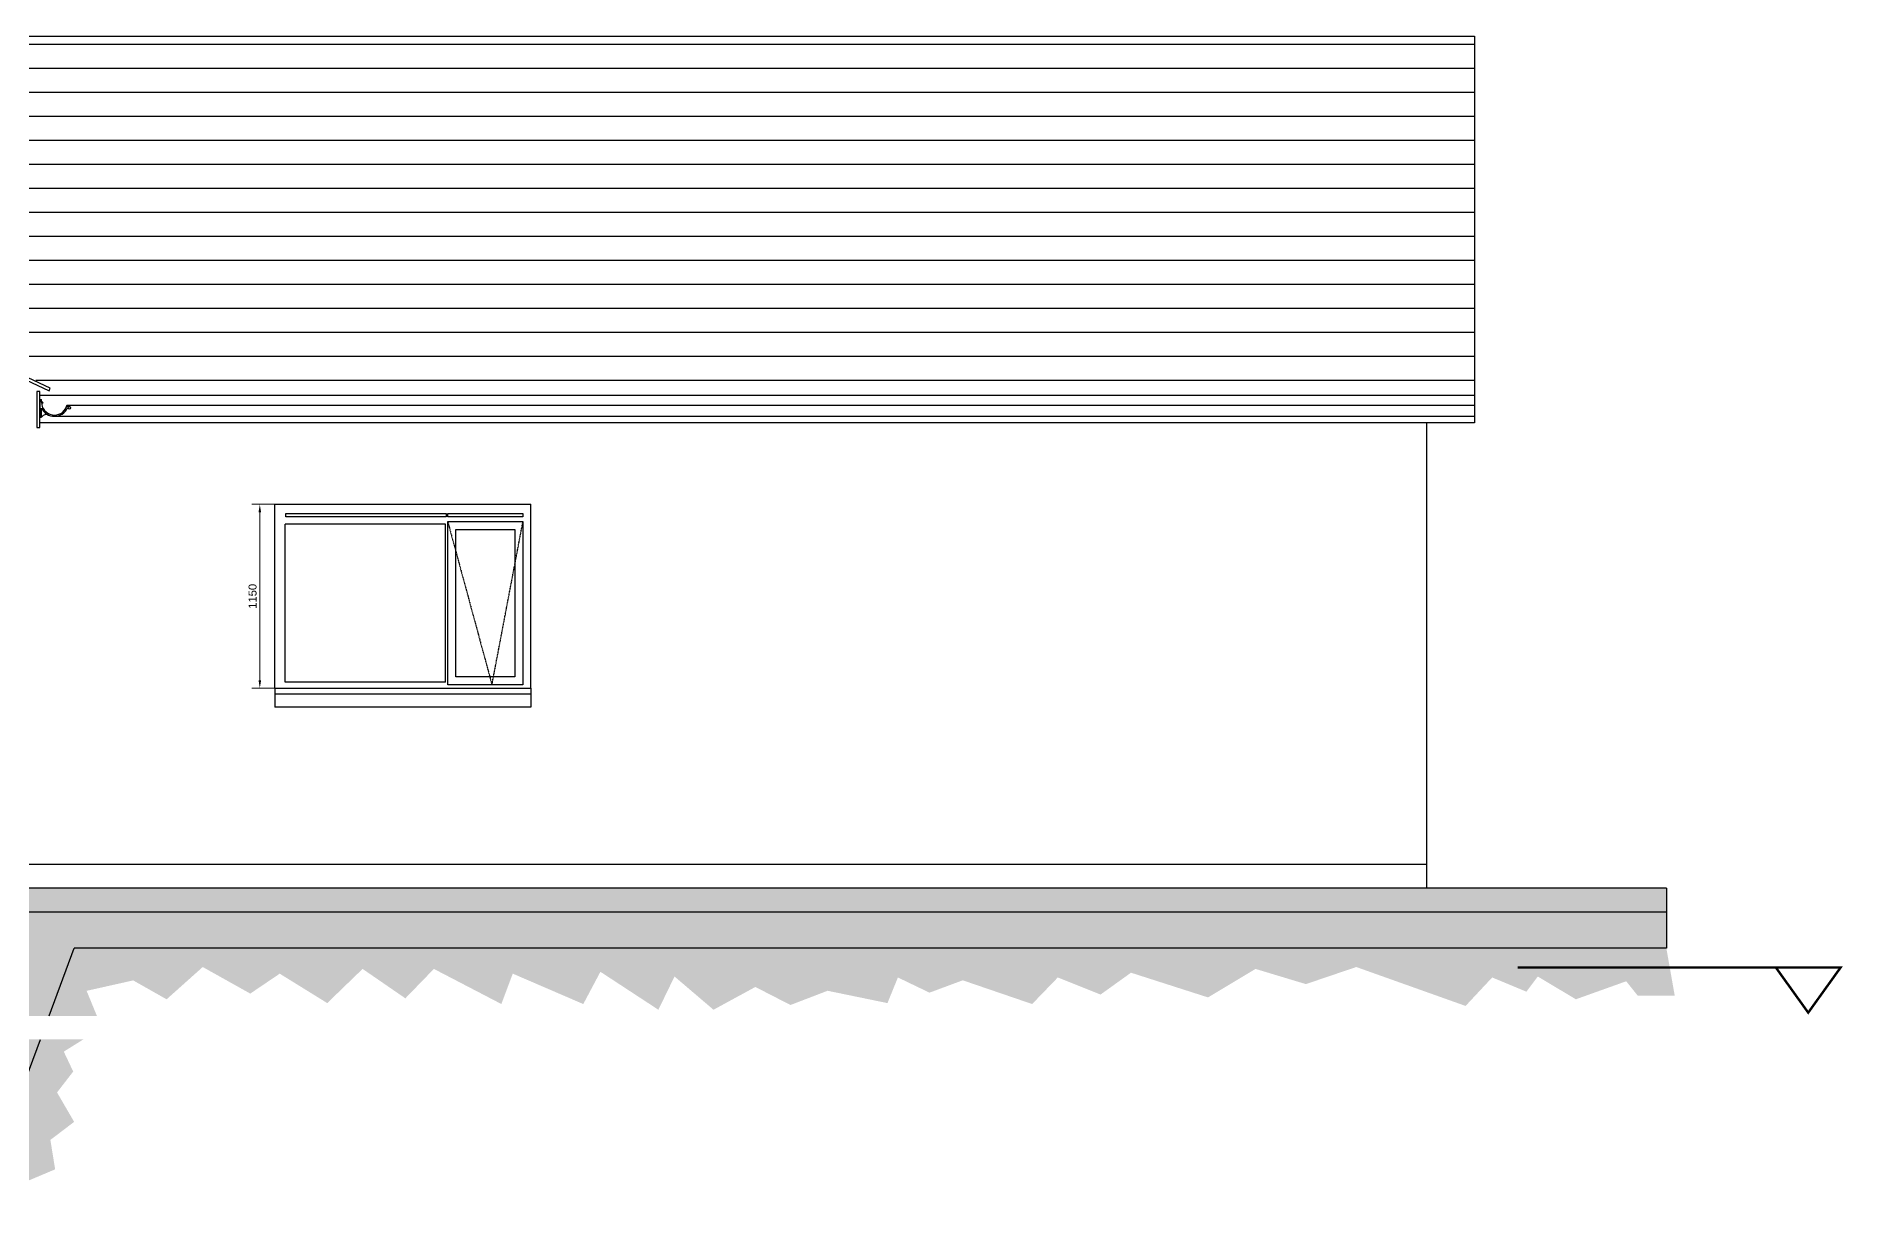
# Model space of a CAD drawing. Header units: inches. Extents: x -48459 to 205009, y 10398 to 54474.
# Drawn here: x 91521 to 102812, y 45894 to 53151 of the extents above; entities that cross this region are included whole.
import ezdxf

# ---------------------------------------------------------------- set-up
doc = ezdxf.new("R2010")
doc.units = ezdxf.units.IN
doc.header["$MEASUREMENT"] = 0
doc.linetypes.add('DASHED', pattern=[19.05, 12.7, -6.35])
doc.linetypes.add('HIDDEN', pattern=[4.5, 1.5, -1.5, 1.5])
for name, color, linetype in [('10-095_Xref_Sections$0$AR-Dim', 8, 'Continuous'), ('10-095_Xref_Sections$0$AR-Roof', 2, 'Continuous'), ('AR-BRICK', 253, 'Continuous'), ('AR-FILL', 8, 'Continuous'), ('AR-Hat', 8, 'Continuous'), ('AR-HIDDEN-OVER', 8, 'DASHED'), ('AR-NEW-WALL', 2, 'Continuous'), ('AR-PROJECT-DIMS', 8, 'Continuous'), ('AR-RAINWATER', 8, 'Continuous'), ('AR-ROOF-LINE', 8, 'Continuous'), ('PS-TITLEBLOCK', 5, 'Continuous'), ('QSS ELEVATION 2', 2, 'Continuous'), ('QSS ELEVATION 4', 8, 'Continuous'), ('SECTION_3', 7, 'Continuous')]:
    doc.layers.add(name, color=color, linetype=linetype)
doc.styles.add('Arial', font='arial.ttf')
doc.dimstyles.new('MS_1.20_2.5mm', dxfattribs={"dimtxt": 50, "dimasz": 50, "dimexe": 50, "dimexo": 50, "dimgap": 20, "dimtad": 1, "dimtoh": 1, "dimdec": 0, "dimdsep": 46, "dimtxsty": 'Arial', "dimcen": 50, "dimclrd": 256, "dimclre": 256, "dimclrt": 4, "dimadec": 0, "dimazin": 0, "dimtfac": 1, "dimtdec": 0, "dimtix": 1, "dimtmove": 2, "dimatfit": 2, "dimfxl": 1, "dimlwd": 18, "dimlwe": 18, "dimarcsym": 0})
pattern_1 = [(258.012788, (24.708, 245.205), (-485.640646, -2358.8457268), [26.9072, -2663.8176]), (214.969741, (19.119, 218.885), (1978.4609691, 1373.20508076), [46.1736, -4571.18495]), (162.510447, (-18.718, 192.42), (2832.0508076, -905.2558883), [32.5576, -3223.20652]), (297.273689, (-61.268, 110.119), (-1826.79491924, 3564.1016151), [42.0476, -4162.7116]), (322.833654, (-42, 72.746), (-2066.0254038, 1578.4609691), [41.231, -4081.87463]), (27.273689, (-9.144, 47.837), (-3564.1016151, -1826.79491924), [42.0476, -4162.7116]), (67.6942405, (28.2295, 67.105), (-1251.66604984, -3032.05080757), [55.6058, -5504.9697]), (102.255328, (49.3346, 118.55), (-987.5644347, 4510.51177665), [52.4976, -5197.2643]), (151.429566, (38.191, 169.851), (-2685.64064606, 1451.6660498), [42.19, -4176.81462]), (205.236358, (1.138, 190.028), (2005.2558883, 926.7949192), [48.1664, -2360.1525]), (252.397438, (-42.431, 169.492), (-978.4609691, -3105.25588833), [62.2896, -6166.675]), (168.814075, (111.205, 207.387), (-1812.4355653, 339.2304845), [21.2602, -2104.76896]), (201.469234, (90.349, 211.512), (2451.6660498, 953.5898385), [40.4474, -4004.3023]), (255, (52.71, 196.71), (100, -173.20508), [28.2842, -254.5585]), (233.19859, (28.583, 210.492), (666.025404, 846.4101615), [15.2316, -1507.92302]), (321.80141, (19.46, 198.296), (-473.205081, 419.615242), [21.5406, -1055.49236]), (60.963757, (36.387, 184.976), (319.615242, 646.410162), [34.9858, -1131.20458]), (191.56505, (53.37, 215.564), (446.41016, 26.79492), [25.2982, -607.15733]), (46.38954, (-81, 140.296), (1432.0508076, 1519.6152423), [35.44, -3508.56903]), (100.346176, (-56.555, 165.956), (407.179677, -2305.2558883), [29.7322, -2943.48155]), (323.19859, (33.368, 250.205), (-846.4101615, 666.025404), [30.463, -1492.69162]), (13.61046, (57.76, 231.956), (-2032.0508076, -480.3847577), [35.44, -3508.56903]), (9.443955, (-19, 32.91), (-1066.025404, -153.5898385), [34.176, -1674.62475]), (324.77514, (14.713, 38.517), (-1966.0254038, 1405.2558883), [28.6356, -2834.9286]), (96.80141, (135.1, 78), (-153.5898385, 1066.025404), [30.463, -1492.69162]), (47.354025, (131.492, 108.249), (-1851.6660498, -1992.820323), [33.5262, -3319.08472]), (99.443955, (50.23, 29), (153.5898385, -1066.025404), [17.088, -1691.71275]), (131.309932, (124.708, 72), (-573.205081, 592.820323), [10.198, -1009.6059]), (195.963757, (117.976, 79.66), (619.615242, 126.79492), [41.231, -783.39013]), (216.009006, (78.335, 68.32), (1632.0508076, 1173.2050808), [38.21, -3782.78463]), (333.69007, (45.387, 169.387), (-373.20508, 246.410162), [28.8444, -692.26586]), (23.1572266, (71.2436, 156.6025), (3144.48637287, 1353.5898385), [50.3588, -4985.51252]), (90.945396, (117.545, 176.406), (7.179677, -1612.4355653), [20.5912, -2038.53483]), (120, (117.2, 197), (-273.20508, 73.20508), [12, -188]), (150.256437, (71.87, 71.517), (1392.820323, -812.4355653), [27.7848, -2750.704]), (78.012788, (47.746, 85.301), (485.640646, 2358.8457268), [53.8144, -2636.9104]), (30, (58.92, 137.94), (73.20508, 273.20508), [52, -148]), (355.304846, (103.956, 163.942), (2432.0508076, -212.4355653), [31.6228, -3130.65486]), (284.054604, (135.473, 161.354), (226.794919, -792.820323), [29.1204, -1426.90158]), (237.645975, (142.545, 133.105), (-2290.8965344, -3632.0508076), [47.413, -4693.89484]), (205.426079, (117.172, 93.0526), (-2351.66604984, -1126.79491924), [50.1598, -4965.81468])]

# ---------------------------------------------------------------- blocks, each defined once
blk = doc.blocks.new('10-095_Xref_Sections$0$GUTTER')
at = {"layer": '10-095_Xref_Sections$0$AR-Roof', "color": 8}
for p, q in [((0, -110), (0, 0)), ((0, 0), (8, 0)), ((8, -16), (8, 0)), ((0, -110), (6, -110)), ((8, -10), (18, -20)), ((8, -16), (15, -23)), ((8, -110), (8, -53)), ((15, -23), (18, -20)), ((165, -44), (167, -37)), ((182, -44), (165, -44)), ((169, -37), (168, -42)), ((174, -52), (170, -52))]:
    blk.add_line(p, q, dxfattribs=at)
blk.add_circle((182, -52), 8, dxfattribs=at)
for centre, radius, start, end in [((6, -106), 4, 270, 317.1447), ((89, -16), 81, 180, 339.7767), ((89, -16), 89, 204.4791, 336.1406), ((39, -132), 37.7, 67.9221, 142.2284), ((168, -37), 1, 71.5554, 162.9214), ((169, -43), 1, 166.0307, 270), ((168, -37), 1, 346.0307, 71.5554)]:
    blk.add_arc(centre, radius, start, end, dxfattribs=at)
blk = doc.blocks.new('*D369')
at = {"layer": 'AR-RAINWATER', "lineweight": 18, "transparency": 16777216}
for p, q in [((93245, 50224), (92869, 50224)), ((92919, 49124), (92919, 50174)), ((93245, 49074), (92869, 49074))]:
    blk.add_line(p, q, dxfattribs=at)
at = {"layer": 'AR-RAINWATER', "transparency": 16777216}
for points in [[(92911, 50174), (92927, 50174), (92919, 50224)], [(92911, 49124), (92927, 49124), (92919, 49074)]]:
    blk.add_solid(points, dxfattribs=at)
at = {"layer": 'Defpoints', "color": 0, "transparency": 16777216}
for p in [(92919, 50224), (93295, 50224), (93295, 49074)]:
    blk.add_point(p, dxfattribs=at)
at = {"layer": 'AR-RAINWATER', "color": 4, "transparency": 16777216, "insert": (92874, 49649), "char_height": 50, "attachment_point": 5, "rotation": 90, "style": 'Arial'}
blk.add_mtext('1150', dxfattribs=at)

msp = doc.modelspace()

# ---------------------------------------------------------------- hatches: boundary and pattern name
at = {"layer": 'AR-BRICK', "transparency": 33554687}
h = msp.add_hatch(dxfattribs=at)
h.set_pattern_fill('ANSI31', color=254, scale=1200, angle=135)
h.paths.add_polyline_path([(88075, 53150.9), (84045.3, 50958), (84058.3, 50929.1), (84076.3, 50929.1), (84076.3, 50904.9), (88329, 50904.9), (88329, 50950.4), (88567, 51084.4), (89650.6, 51682.5), (89845.7, 51774), (89840.9, 51799), (89844.7, 51820), (89895.9, 51862.1), (89934.3, 51889.2), (89947.3, 51896.2), (89962, 51899.9), (89976.6, 51899.9), (89988.8, 51897.2), (90001.4, 51891.5), (90087, 51831), (90096.5, 51817.3), (90099, 51801.1), (90094.8, 51789.1), (90090.9, 51785.6), (90086.8, 51776.9), (90288.1, 51682.5), (90288, 51682.4), (91351.3, 51093.5), (91371.7, 51084.4), (91370.9, 51082.7), (91609.7, 50950.4), (91609.7, 50904.9), (100509.3, 50904.9), (100509.3, 53150.9)])
at = {"layer": 'AR-Hat', "transparency": 33554559}
h = msp.add_hatch(dxfattribs=at)
h.set_pattern_fill('AR-CONC', color=8, scale=10)
h.set_pattern_definition([(50, (0, 0), (71.726018, -6.275213), [7.5, -82.5]), (355, (0, 0), (-13.875133, 75.219213), [6, -66]), (100.451444, (5.98, -0.52), (57.850885, 68.944), [6.37402, -70.11421]), (46.1842, (0, 20), (106.72413, -16.55193), [11.25, -123.75]), (96.63564, (8.89, 18.62), (93.46619, 97.41186), [9.56103, -105.17138]), (351.18416, (0, 20), (93.46619, 97.41186), [9, -99]), (21, (10, 15), (59.690705, -40.26189), [7.5, -82.5]), (326, (10, 15), (24.331533, 72.515005), [6, -66]), (71.451445, (14.974, 11.645), (84.022238, 32.253115), [6.37402, -70.11421]), (37.5, (0, 0), (1.2159855, 33.2893854), [0, -65.2, 0, -67, 0, -66.25]), (7.5, (0, 0), (26.306954, 39.441171), [0, -38.2, 0, -63.7, 0, -25.25]), (327.5, (-22.3, 0), (53.3822436, -2.255487), [0, -25, 0, -78, 0, -103.5]), (317.5, (-32.3, 0), (58.318617, 10.010498), [0, -32.5, 0, -51.8, 0, -73.5])])
h.paths.add_polyline_path([(101709.3, 47824.2), (91099.3, 47824.2), (91099.3, 47724.2), (91098.9, 47674.2), (101709.3, 47674.2)])
h = msp.add_hatch(dxfattribs=at)
h.set_pattern_fill('GRAVEL', color=8, scale=200, angle=30)
h.set_pattern_definition(pattern_1)
h.paths.add_polyline_path([(91759.2, 47449.3), (101709.3, 47449.3), (101709.3, 47674.2), (91194.3, 47674.2), (91194.3, 47026), (91603.2, 47026)])
h = msp.add_hatch(dxfattribs=at)
h.set_pattern_fill('GRAVEL', color=8, scale=200, angle=30)
h.set_pattern_definition(pattern_1)
h.paths.add_polyline_path([(90727.1, 47574.2), (89211.6, 47574.2), (89206.7, 47026), (89618.2, 47026), (89737.4, 47349.2), (90201.3, 47349.2), (90320.5, 47026), (90732, 47026)])
h.paths.add_polyline_path([(89564, 46878.8), (89213, 46878.8), (89213, 46506.8), (89426.9, 46506.8)])
h.paths.add_polyline_path([(90725.7, 46878.8), (90374.7, 46878.8), (90511.8, 46506.8), (90725.7, 46506.8)])
h.paths.add_polyline_path([(88744.4, 46878.8), (88389.8, 46878.8), (88526.9, 46506.8), (88744.4, 46506.8)])
h.paths.add_polyline_path([(91548.9, 46878.8), (91194.3, 46878.8), (91194.3, 46506.8), (91411.8, 46506.8)])
h = msp.add_hatch(dxfattribs=at)
h.set_pattern_fill('EARTH', color=8, scale=600, angle=45)
h.paths.add_polyline_path([(87636.2, 47301.1), (87743.1, 47134.9), (88046.1, 47247.7), (88034.2, 47051.8), (88063.3, 47026), (88335.5, 47026), (88179.5, 47449.3), (82904.8, 47449.3), (82904.8, 47208.7), (83091.9, 47289.2), (83424.5, 47069.6), (83674, 47289.2), (84018.5, 47087.4), (84268, 47289.2), (84541.3, 47081.5), (84856.1, 47265.5), (85117.5, 47164.6), (85384.8, 47277.4), (85753.1, 47028.1), (85925.4, 47223.9), (86222.4, 47283.3), (86430.3, 47111.2), (86656, 47318.9), (86846.1, 47146.8), (87131.3, 47307), (87404.5, 47134.9)])
h.paths.add_polyline_path([(88526.9, 46506.8), (88389.8, 46878.8), (88167.1, 46878.8), (88069.8, 46713.5), (88248, 46535.4), (88117.3, 46333.6), (88224.3, 46143.7), (88188.6, 46054.7), (88497.5, 45912.2), (88669.8, 46054.7), (89032.2, 45894.4), (89228.2, 46042.8), (89537.1, 45959.7), (89620.2, 46209), (89572.7, 46375.2), (89816.3, 46493.9), (89691.5, 46695.7), (89851.9, 46761), (89952.9, 46630.4), (90190.5, 46790.6), (90267.7, 46612.6), (90202.4, 46523.6), (90339, 46327.7), (90101.4, 46149.6), (90434.1, 46042.8), (90588.5, 45947.8), (90790.5, 46078.4), (91063.7, 45977.5), (91230.1, 46066.5), (91372.6, 45953.7), (91639.9, 46066.5), (91610.2, 46250.5), (91758.7, 46363.3), (91651.8, 46547.3), (91752.8, 46677.9), (91694, 46802.5), (91816.1, 46878.8), (91548.9, 46878.8), (91411.8, 46506.8), (91411.8, 46206.8), (90511.8, 46206.8), (90511.8, 46506.8), (90374.7, 46878.8), (89564, 46878.8), (89426.9, 46506.8), (89426.9, 46206.8), (88526.9, 46206.8)])
h.paths.add_polyline_path([(101709.3, 47449.3), (91759.2, 47449.3), (91603.2, 47026), (91900.8, 47026), (91836.6, 47182.4), (92127.7, 47247.7), (92336.5, 47129.5), (92562.3, 47331.4), (92859.3, 47165.2), (93043.4, 47289.8), (93340.4, 47105.8), (93561.3, 47319.6), (93828.6, 47135.6), (94006.9, 47319.6), (94428.6, 47100), (94499.9, 47289.9), (94940.6, 47099.8), (95047.5, 47301.6), (95409.9, 47064.2), (95510.8, 47272), (95754.4, 47064.2), (96015.8, 47206.7), (96235.6, 47093.9), (96467.2, 47182.9), (96841.5, 47105.8), (96906.8, 47266), (97104.2, 47171.1), (97312.1, 47248.3), (97745.7, 47099.9), (97906.1, 47266.1), (98173.4, 47159.3), (98363.5, 47295.8), (98844.7, 47141.4), (99141.7, 47319.5), (99456.5, 47224.5), (99771.4, 47331.4), (100454.5, 47088), (100620.8, 47266.1), (100834.7, 47177.1), (100906, 47272), (101143.6, 47129.6), (101458.4, 47242.3), (101529.7, 47153.3), (101761.4, 47153.3)])

# ---------------------------------------------------------------- linework, layer by layer
msp.add_lwpolyline([(91609.7, 50950.4), (91229, 51127.7), (91216.3, 51100.5), (91232.6, 51092.9), (91237.7, 51103.8), (91602.1, 50934.1)], close=True)
at = {"layer": 'AR-BRICK'}
msp.add_line((91094.3, 47974.2), (100209.3, 47974.2), dxfattribs=at)
at = {"layer": 'AR-FILL'}
for p, q in [((91603.2, 47026), (91759.2, 47449.3)), ((91411.8, 46506.8), (91548.9, 46878.8))]:
    msp.add_line(p, q, dxfattribs=at)
at = {"layer": 'AR-HIDDEN-OVER', "linetype": 'HIDDEN'}
msp.add_lwpolyline([(94093.4, 50116.2), (94369.8, 49096.1), (94563.6, 50116.2)], dxfattribs=at)
at = {"layer": 'AR-NEW-WALL'}
msp.add_line((100209.3, 50733.3), (100209.3, 47824.2), dxfattribs=at)
at = {"layer": 'AR-PROJECT-DIMS'}
for points in [[(91715.1, 50843.2), (100509.3, 50843.2)], [(91638.6, 50774.4), (100509.3, 50774.4)]]:
    msp.add_lwpolyline(points, dxfattribs=at)
at = {"layer": 'AR-RAINWATER'}
for p, q in [((94079.9, 50099.5), (93078.4, 50099.5)), ((93078.4, 49112.8), (93078.4, 50099.5)), ((94079.9, 49112.9), (94079.9, 50099.5)), ((93013.4, 49074.2), (93013.4, 48956.4)), ((94613.1, 49036.4), (93013.4, 49036.4)), ((94079.9, 49112.8), (93078.4, 49112.8)), ((94613.1, 49074.2), (94613.1, 48956.4)), ((94613.1, 48956.4), (93013.4, 48956.4))]:
    msp.add_line(p, q, dxfattribs=at)
at = {"layer": 'AR-ROOF-LINE'}
for p, q in [((88075, 53150.9), (100509.3, 53150.9)), ((100509.3, 53150.9), (100509.3, 50733.3)), ((100509.3, 50904.9), (91543.7, 50904.9)), ((100509.3, 50733.3), (91543.7, 50733.3)), ((101709.3, 47824.2), (91094.3, 47824.2)), ((101709.3, 47824.2), (101709.3, 47449.3)), ((101709.3, 47674.2), (91094.3, 47674.2)), ((101709.3, 47449.3), (91759.2, 47449.3))]:
    msp.add_line(p, q, dxfattribs=at)
at = {"layer": 'PS-TITLEBLOCK', "linetype": 'Continuous', "const_width": 15}
msp.add_lwpolyline([(102393.9, 47327.7), (100781, 47327.7), (102797.8, 47327.7), (102595.8, 47046.2), (102393.9, 47327.7)], dxfattribs=at)
at = {"layer": 'QSS ELEVATION 2', "color": 4}
for p, q in [((93013.4, 49074.2), (93013.4, 50224.2)), ((93013.4, 50224.2), (94613.1, 50224.2)), ((94613.1, 49074.2), (94613.1, 50224.2)), ((93013.4, 49074.2), (94613.1, 49074.2))]:
    msp.add_line(p, q, dxfattribs=at)
at = {"layer": 'QSS ELEVATION 4'}
for points in [[(93081.9, 50166.2), (94083.4, 50166.2), (94083.4, 50146.2), (93081.9, 50146.2)], [(94093.4, 50166.2), (94563.6, 50166.2), (94563.6, 50146.2), (94093.4, 50146.2)], [(94563.6, 49096.1), (94093.4, 49096.1), (94093.4, 50116.2), (94563.6, 50116.2)], [(94513.6, 49146.1), (94143.4, 49146.1), (94143.4, 50066.2), (94513.6, 50066.2)]]:
    msp.add_lwpolyline(points, close=True, dxfattribs=at)
at = {"layer": 'SECTION_3'}
msp.add_lwpolyline([(91543.7, 50929.1), (91525.7, 50929.1), (91525.7, 50704.1), (91543.7, 50704.1)], close=True, dxfattribs=at)

# ---------------------------------------------------------------- block references
at = {"layer": '10-095_Xref_Sections$0$AR-Dim', "linetype": 'Continuous'}
msp.add_blockref('10-095_Xref_Sections$0$GUTTER', (91546.6, 50879), dxfattribs=at)

# ---------------------------------------------------------------- dimensions: what is measured, and where the dimension line sits
at = {"layer": 'AR-RAINWATER'}
dim = msp.add_aligned_dim(p1=(93295.3, 49074.2), p2=(93295.3, 50224.2), distance=376.3, dimstyle='MS_1.20_2.5mm', dxfattribs=at)
dim.commit()
dim.dimension.update_dxf_attribs({"geometry": '*D369', "text_midpoint": (92873.5, 49649.2)})

doc.saveas('drawing.dxf')
